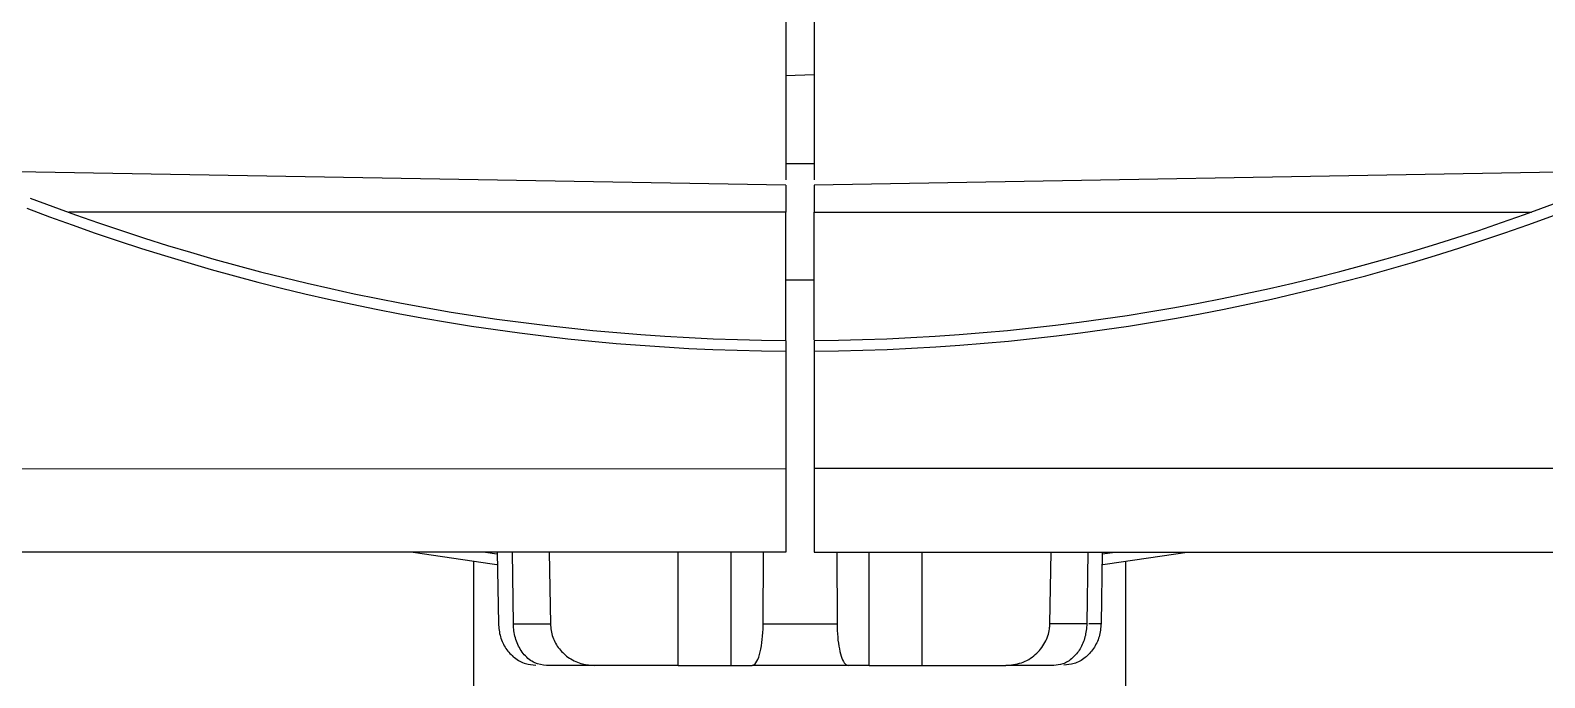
# Model space of a CAD drawing. Extents: x 8 to 113, y 1 to 87.
# Drawn here: x 47.923 to 50.059, y 33.31 to 34.224 of the extents above; entities that cross this region are included whole.
import ezdxf

# ---------------------------------------------------------------- set-up
doc = ezdxf.new("R2010")
doc.units = 0
doc.header["$MEASUREMENT"] = 0
doc.layers.add('OBJECT', color=7, linetype='CONTINUOUS')

msp = doc.modelspace()

# ---------------------------------------------------------------- linework, layer by layer
at = {"layer": 'OBJECT'}
for p, q in [((48.9887, 34.3), (48.9887, 34.0131)), ((49.0287, 34.3005), (49.0287, 34.0131)), ((49.0287, 34.161), (48.9887, 34.1596)), ((49.0287, 34.0357), (48.9887, 34.0357)), ((48.9887, 34.0055), (47.8254, 34.0256)), ((50.1921, 34.026), (49.0287, 34.0055)), ((48.9887, 34.0055), (48.9887, 33.9674)), ((49.0287, 34.0055), (49.0287, 33.9674)), ((48.9887, 33.9674), (47.9771, 33.9672)), ((48.9888, 33.7873), (48.9887, 33.9674)), ((49.0287, 33.9674), (50.0404, 33.9675)), ((49.0288, 33.7873), (49.0287, 33.9674)), ((48.9888, 33.8717), (49.0288, 33.8717)), ((48.9888, 33.7712), (48.9888, 33.6056)), ((49.0288, 33.7712), (49.0288, 33.6056)), ((47.6994, 33.6054), (48.9888, 33.6056)), ((48.9888, 33.6056), (48.9888, 33.4877)), ((50.3182, 33.6058), (49.0288, 33.6056)), ((49.0288, 33.6056), (49.0288, 33.4877)), ((48.9888, 33.4877), (47.6687, 33.4875)), ((48.5483, 33.4747), (48.5483, 33.2932)), ((48.5649, 33.4876), (48.5811, 33.4855)), ((48.5817, 33.4876), (48.5832, 33.3872)), ((48.6044, 33.3866), (48.603, 33.4876)), ((48.6547, 33.4876), (48.6565, 33.3867)), ((48.8366, 33.3277), (48.8366, 33.4876)), ((48.9114, 33.3277), (48.9114, 33.4877)), ((48.9567, 33.3867), (48.9571, 33.4877)), ((49.0288, 33.4877), (50.3489, 33.4879)), ((49.0605, 33.4877), (49.061, 33.3867)), ((49.1063, 33.3278), (49.1063, 33.4877)), ((49.1811, 33.3278), (49.181, 33.4877)), ((49.3612, 33.3868), (49.363, 33.4877)), ((49.4146, 33.4877), (49.4133, 33.3868)), ((49.435, 33.4877), (49.4335, 33.3872)), ((49.4353, 33.4855), (49.4527, 33.4877)), ((49.4683, 33.2932), (49.4683, 33.4747)), ((49.4162, 33.3872), (49.4335, 33.3872)), ((48.8366, 33.3277), (48.7189, 33.3277)), ((48.9114, 33.3277), (48.941, 33.3277)), ((49.1063, 33.3278), (49.0767, 33.3278)), ((49.1811, 33.3278), (49.2988, 33.3278))]:
    msp.add_line(p, q, dxfattribs=at)
at = {"layer": 'OBJECT', "flags": 128}
for points in [[(48.4629, 33.4876), (48.5744, 33.4712), (48.5809, 33.4704)], [(49.4357, 33.4704), (49.4422, 33.4712), (49.5548, 33.4878)], [(48.6044, 33.3866), (48.6097, 33.3866), (48.6154, 33.3866), (48.6214, 33.3866), (48.6278, 33.3866), (48.6345, 33.3867), (48.6415, 33.3867), (48.6488, 33.3867), (48.6565, 33.3867)], [(48.9567, 33.3867), (48.9697, 33.3867), (48.9827, 33.3867), (48.9958, 33.3867), (49.0088, 33.3867), (49.0219, 33.3867), (49.0349, 33.3867), (49.048, 33.3867), (49.061, 33.3867)], [(49.3612, 33.3868), (49.3688, 33.3868), (49.3762, 33.3868), (49.3832, 33.3868), (49.3899, 33.3868), (49.3963, 33.3868), (49.4023, 33.3868), (49.408, 33.3868), (49.4133, 33.3868)], [(48.7189, 33.3277), (48.7082, 33.3277), (48.6981, 33.3277), (48.6886, 33.3277), (48.6797, 33.3277), (48.6715, 33.3277), (48.664, 33.3277), (48.6572, 33.3277), (48.6511, 33.3277)], [(48.8366, 33.3277), (48.8485, 33.3277), (48.8605, 33.3277), (48.8722, 33.3277), (48.8832, 33.3277), (48.8929, 33.3277), (48.9011, 33.3277), (48.9073, 33.3277), (48.9114, 33.3277)], [(49.0767, 33.3278), (49.0598, 33.3278), (49.0429, 33.3278), (49.0259, 33.3278), (49.0088, 33.3278), (48.9918, 33.3278), (48.9748, 33.3277), (48.9578, 33.3277), (48.941, 33.3277)], [(49.1063, 33.3278), (49.1104, 33.3278), (49.1166, 33.3278), (49.1248, 33.3278), (49.1345, 33.3278), (49.1455, 33.3278), (49.1572, 33.3278), (49.1692, 33.3278), (49.1811, 33.3278)], [(49.3666, 33.3278), (49.3605, 33.3278), (49.3537, 33.3278), (49.3462, 33.3278), (49.338, 33.3278), (49.3291, 33.3278), (49.3196, 33.3278), (49.3095, 33.3278), (49.2988, 33.3278)]]:
    msp.add_lwpolyline(points, dxfattribs=at)
at = {"layer": 'OBJECT'}
for centre, radius, start, end in [((49.0083, 36.8177), 3.0313, 249.0186, 269.6305), ((49.0083, 36.8177), 3.0313, 270.3865, 290.9984), ((49.0086, 36.8174), 3.0462, 249.0186, 269.6274), ((49.0081, 36.8174), 3.0462, 270.3896, 290.9984)]:
    msp.add_arc(centre, radius, start, end, dxfattribs=at)
for points, knots in [([(48.9888, 33.7865), (48.9888, 33.7863), (48.9888, 33.786), (48.9888, 33.7834), (48.9888, 33.7796), (48.9888, 33.7753), (48.9888, 33.7724), (48.9888, 33.7712)], [0, 0, 0, 0, 0.212361, 0.424787, 0.637137, 0.849452, 1, 1, 1, 1]), ([(49.0288, 33.7865), (49.0288, 33.7863), (49.0288, 33.786), (49.0288, 33.7834), (49.0288, 33.7796), (49.0288, 33.7753), (49.0288, 33.7724), (49.0288, 33.7712)], [0, 0, 0, 0, 0.212361, 0.424787, 0.637137, 0.849452, 1, 1, 1, 1]), ([(48.5832, 33.3872), (48.5838, 33.3808), (48.585, 33.368), (48.5934, 33.351), (48.6057, 33.3377), (48.6205, 33.3296), (48.631, 33.3287), (48.6359, 33.3282)], [0, 0, 0, 0, 0.198026, 0.395861, 0.598901, 0.814821, 1, 1, 1, 1]), ([(48.6511, 33.3277), (48.6455, 33.3284), (48.6342, 33.3299), (48.6194, 33.3417), (48.609, 33.3587), (48.6049, 33.3749), (48.6045, 33.3841), (48.6044, 33.3866)], [0, 0, 0, 0, 0.241744, 0.484006, 0.711798, 0.92205, 1, 1, 1, 1]), ([(48.6565, 33.3867), (48.6572, 33.3802), (48.6587, 33.3674), (48.6686, 33.3504), (48.6831, 33.3372), (48.7007, 33.3291), (48.7132, 33.3281), (48.7189, 33.3277)], [0, 0, 0, 0, 0.198026, 0.395862, 0.598899, 0.81482, 1, 1, 1, 1]), ([(48.941, 33.3277), (48.9429, 33.3285), (48.9467, 33.33), (48.9517, 33.3418), (48.9551, 33.3588), (48.9565, 33.3749), (48.9567, 33.3842), (48.9567, 33.3867)], [0, 0, 0, 0, 0.241748, 0.484004, 0.711798, 0.922051, 1, 1, 1, 1]), ([(49.061, 33.3867), (49.0611, 33.3803), (49.0615, 33.3675), (49.064, 33.3505), (49.0677, 33.3372), (49.0721, 33.3291), (49.0752, 33.3282), (49.0767, 33.3278)], [0, 0, 0, 0, 0.198022, 0.395858, 0.598895, 0.814815, 1, 1, 1, 1]), ([(49.2988, 33.3278), (49.3063, 33.3285), (49.3214, 33.33), (49.3411, 33.3418), (49.3549, 33.3589), (49.3605, 33.375), (49.361, 33.3842), (49.3612, 33.3868)], [0, 0, 0, 0, 0.241745, 0.484006, 0.7118, 0.922052, 1, 1, 1, 1]), ([(49.4133, 33.3868), (49.4127, 33.3804), (49.4116, 33.3676), (49.4042, 33.3505), (49.3934, 33.3373), (49.3802, 33.3292), (49.3709, 33.3282), (49.3666, 33.3278)], [0, 0, 0, 0, 0.198023, 0.395858, 0.598898, 0.81482, 1, 1, 1, 1]), ([(49.4335, 33.3872), (49.4328, 33.3808), (49.4316, 33.368), (49.4232, 33.351), (49.411, 33.3377), (49.3962, 33.3296), (49.3856, 33.3287), (49.3808, 33.3282)], [0, 0, 0, 0, 0.198026, 0.39586, 0.598899, 0.814818, 1, 1, 1, 1])]:
    msp.add_open_spline(points, degree=3, knots=knots, dxfattribs=at)

doc.saveas('drawing.dxf')
